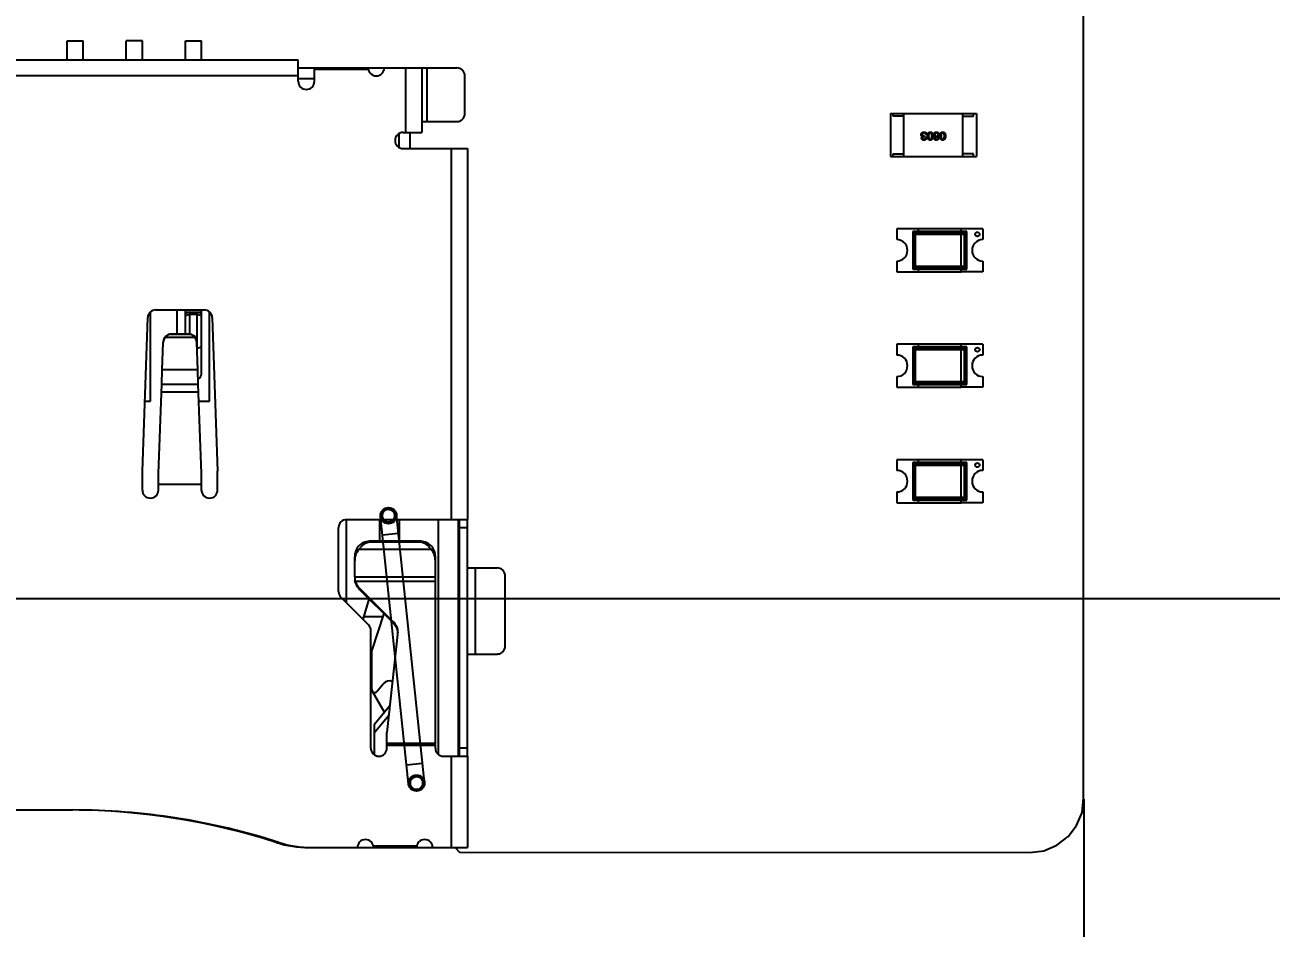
# Model space of a CAD drawing. Header units: inches. Extents: x -36 to 490, y -51 to 98.
# Drawn here: x 419.68 to 442.86, y -13.19 to 3.61 of the extents above; entities that cross this region are included whole.
import ezdxf

# ---------------------------------------------------------------- set-up
doc = ezdxf.new("R2010")
doc.units = ezdxf.units.IN
doc.header["$LTSCALE"] = 1.21
doc.header["$MEASUREMENT"] = 0
doc.header["$PDMODE"] = 3
doc.header["$PDSIZE"] = 0.3125
doc.layers.get('0').update_dxf_attribs({"linetype": 'CONTINUOUS'})
doc.layers.get('Defpoints').update_dxf_attribs({"linetype": 'CONTINUOUS'})
doc.layers.add('DIM', color=3, linetype='CONTINUOUS')
doc.layers.add('IMPORTED13', color=7, linetype='CONTINUOUS')
doc.styles.get("Standard").update_dxf_attribs({"font": 'txt', "width": 0.8})
doc.dimstyles.get("Standard").update_dxf_attribs({"dimtxt": 0.15625, "dimasz": 0.1875, "dimexe": 0.125, "dimexo": 0.0625, "dimgap": 0.09, "dimtad": 0, "dimtih": 1, "dimtoh": 1, "dimzin": 4, "dimdsep": 46, "dimtxsty": 'Standard', "dimblk": '_FILLED', "dimblk1": '_FILLED', "dimblk2": '_FILLED', "dimcen": 0.09, "dimazin": 1, "dimtp": 0.01, "dimtm": 0.01, "dimtfac": 1, "dimtofl": 0, "dimtmove": 0, "dimatfit": 3, "dimldrblk": '_FILLED', "dimfxl": 1, "dimtolj": 1, "dimtzin": 4, "dimarcsym": 0})

# ---------------------------------------------------------------- blocks, each defined once
blk = doc.blocks.new('_FILLED')
at = {"color": 0, "linetype": 'ByBlock'}
blk.add_solid([(0, 0), (-1, 0.1667), (-1, -0.1667)], dxfattribs=at)
blk = doc.blocks.new('*D70')
at = {"layer": 'Defpoints', "color": 0}
for p in [(406.8, 41.989), (406.8, -7.061), (488.634, -7.061)]:
    blk.add_point(p, dxfattribs=at)
at = {"layer": 'DIM', "color": 0, "lineweight": -2}
for p, q in [((406.863, 41.989), (488.759, 41.989)), ((488.634, 39.449), (488.634, 21.387)), ((488.634, -4.521), (488.634, 13.541)), ((406.863, -7.061), (488.759, -7.061))]:
    blk.add_line(p, q, dxfattribs=at)
at = {"layer": 'DIM', "color": 0, "lineweight": -2, "xscale": 2.54, "yscale": 2.54, "zscale": 2.54}
for p, rotation in [((488.634, 41.989), 90), ((488.634, -7.061), 270)]:
    blk.add_blockref('_FILLED', p, dxfattribs=dict(at, rotation=rotation))
at = {"layer": 'DIM', "color": 0, "insert": (488.634, 17.464), "char_height": 2.5, "attachment_point": 5, "rotation": 90, "line_spacing_factor": 2.5}
blk.add_mtext('\\A1;49.05', dxfattribs=at)
blk = doc.blocks.new('*D73')
at = {"layer": 'Defpoints', "color": 0}
for p in [(333.37, -10.726), (439.379, -10.726), (439.379, -49.212)]:
    blk.add_point(p, dxfattribs=at)
at = {"layer": 'DIM', "color": 0, "lineweight": -2}
for p, q in [((333.37, -10.789), (333.37, -49.337)), ((439.379, -10.789), (439.379, -49.337)), ((335.91, -49.212), (382.285, -49.212)), ((436.839, -49.212), (390.465, -49.212))]:
    blk.add_line(p, q, dxfattribs=at)
at = {"layer": 'DIM', "color": 0, "lineweight": -2, "xscale": 2.54, "yscale": 2.54, "zscale": 2.54, "rotation": 180}
blk.add_blockref('_FILLED', (333.37, -49.212), dxfattribs=at)
at = {"layer": 'DIM', "color": 0, "lineweight": -2, "xscale": 2.54, "yscale": 2.54, "zscale": 2.54}
blk.add_blockref('_FILLED', (439.379, -49.212), dxfattribs=at)
at = {"layer": 'DIM', "color": 0, "insert": (386.375, -49.212), "char_height": 2.5, "attachment_point": 5, "line_spacing_factor": 2.5}
blk.add_mtext('\\A1;106.01', dxfattribs=at)

msp = doc.modelspace()

# ---------------------------------------------------------------- linework, layer by layer
at = {"color": 7, "linetype": 'Continuous'}
for p, q in [((439.37, -10.776), (439.38, 54.725)), ((420.464, 3.31), (420.764, 3.31)), ((420.464, 2.957), (420.464, 3.31)), ((420.764, 2.957), (420.764, 3.31)), ((421.864, 3.31), (421.564, 3.31)), ((421.564, 2.957), (421.564, 3.31)), ((421.864, 2.957), (421.864, 3.31)), ((422.664, 3.31), (422.964, 3.31)), ((422.664, 2.957), (422.664, 3.31)), ((422.964, 2.957), (422.964, 3.31)), ((415.364, 2.957), (424.764, 2.957)), ((424.764, 2.557), (424.764, 2.957)), ((424.764, 2.807), (427.714, 2.807)), ((425.064, 2.557), (425.064, 2.807)), ((425.064, 2.782), (426.066, 2.782)), ((426.764, 1.607), (426.764, 2.807)), ((427.064, 2.807), (427.064, 1.607)), ((427.163, 1.807), (427.163, 2.807)), ((424.764, 2.657), (415.364, 2.657)), ((424.764, 2.607), (425.064, 2.607)), ((427.864, 1.957), (427.864, 2.657)), ((435.778, 1.959), (437.378, 1.959)), ((435.778, 1.959), (435.778, 1.159)), ((435.828, 1.909), (435.828, 1.959)), ((436.028, 1.909), (435.828, 1.909)), ((436.028, 1.159), (436.028, 1.959)), ((437.128, 1.159), (437.128, 1.959)), ((437.128, 1.909), (437.328, 1.909)), ((437.328, 1.909), (437.328, 1.959)), ((437.378, 1.959), (437.378, 1.159)), ((427.064, 1.807), (427.714, 1.807)), ((426.644, 1.325), (426.644, 1.59)), ((426.714, 1.607), (427.064, 1.607)), ((426.844, 1.307), (426.844, 1.607)), ((436.377, 1.533), (436.377, 1.534)), ((436.405, 1.613), (436.432, 1.609)), ((436.415, 1.527), (436.405, 1.527)), ((436.406, 1.543), (436.415, 1.543)), ((436.415, 1.543), (436.415, 1.527)), ((436.433, 1.512), (436.451, 1.512)), ((436.454, 1.566), (436.436, 1.566)), ((436.589, 1.503), (436.607, 1.503)), ((436.668, 1.535), (436.667, 1.536)), ((426.714, 1.307), (427.914, 1.307)), ((427.614, -5.593), (427.614, 1.307)), ((427.914, 1.307), (427.914, -5.593)), ((435.828, 1.209), (436.028, 1.209)), ((435.828, 1.159), (435.828, 1.209)), ((437.328, 1.209), (437.128, 1.209)), ((437.328, 1.159), (437.328, 1.209)), ((435.778, 1.159), (437.378, 1.159)), ((437.098, -0.186), (435.898, -0.186)), ((435.898, -0.186), (435.898, -0.386)), ((436.298, -0.186), (436.298, -0.236)), ((437.098, -0.236), (437.098, -0.186)), ((437.198, -0.236), (436.198, -0.236)), ((436.198, -0.236), (436.247, -0.284)), ((436.198, -0.236), (436.198, -0.936)), ((437.17, -0.264), (436.227, -0.264)), ((436.227, -0.264), (436.227, -0.907)), ((436.247, -0.284), (437.15, -0.284)), ((436.247, -0.887), (436.247, -0.284)), ((437.198, -0.236), (437.15, -0.284)), ((437.15, -0.284), (437.15, -0.887)), ((437.17, -0.907), (437.17, -0.264)), ((437.198, -0.936), (437.198, -0.236)), ((435.898, -0.786), (435.898, -0.986)), ((436.198, -0.936), (436.247, -0.887)), ((436.227, -0.907), (437.17, -0.907)), ((437.15, -0.887), (436.247, -0.887)), ((437.15, -0.887), (437.198, -0.936)), ((435.898, -0.986), (437.098, -0.986)), ((436.198, -0.936), (437.198, -0.936)), ((436.298, -0.936), (436.298, -0.986)), ((437.098, -0.986), (437.098, -0.936)), ((421.864, -4.693), (421.964, -1.837)), ((422.014, -3.393), (422.014, -1.733)), ((422.114, -1.693), (423.014, -1.693)), ((422.514, -2.143), (422.514, -1.693)), ((422.664, -2.143), (422.664, -1.693)), ((422.664, -1.737), (422.964, -1.737)), ((422.744, -1.737), (422.664, -1.762)), ((422.664, -1.797), (422.744, -1.771)), ((422.744, -1.737), (422.744, -2.143)), ((422.744, -1.771), (422.884, -1.771)), ((422.964, -1.762), (422.884, -1.737)), ((422.884, -2.413), (422.884, -1.737)), ((422.884, -1.771), (422.964, -1.797)), ((422.964, -2.89), (422.964, -1.693)), ((423.114, -3.393), (423.114, -1.733)), ((423.164, -1.837), (423.264, -4.693)), ((422.233, -2.809), (422.251, -2.298)), ((422.29, -2.203), (422.839, -2.203)), ((422.727, -2.143), (422.402, -2.143)), ((422.402, -2.143), (422.402, -2.15)), ((422.727, -2.15), (422.402, -2.15)), ((422.727, -2.15), (422.727, -2.143)), ((422.895, -2.809), (422.877, -2.298)), ((422.964, -2.387), (422.884, -2.413)), ((437.098, -2.333), (435.898, -2.333)), ((435.898, -2.333), (435.898, -2.533)), ((437.198, -2.383), (436.198, -2.383)), ((436.198, -2.383), (436.247, -2.431)), ((436.198, -2.383), (436.198, -3.083)), ((437.17, -2.411), (436.227, -2.411)), ((436.227, -2.411), (436.227, -3.054)), ((436.247, -2.431), (437.15, -2.431)), ((436.247, -3.034), (436.247, -2.431)), ((436.298, -2.333), (436.298, -2.383)), ((437.098, -2.383), (437.098, -2.333)), ((437.198, -2.383), (437.15, -2.431)), ((437.15, -2.431), (437.15, -3.034)), ((437.17, -3.054), (437.17, -2.411)), ((437.198, -3.083), (437.198, -2.383)), ((422.224, -3.076), (422.233, -2.809)), ((422.895, -2.809), (422.233, -2.809)), ((422.905, -3.076), (422.895, -2.809)), ((435.898, -2.933), (435.898, -3.133)), ((422.164, -4.735), (422.224, -3.076)), ((422.91, -3.225), (422.218, -3.225)), ((422.224, -3.076), (422.905, -3.076)), ((422.964, -4.735), (422.905, -3.076)), ((435.898, -3.133), (437.098, -3.133)), ((436.198, -3.083), (436.247, -3.034)), ((436.198, -3.083), (437.198, -3.083)), ((436.227, -3.054), (437.17, -3.054)), ((437.15, -3.034), (436.247, -3.034)), ((436.298, -3.083), (436.298, -3.133)), ((437.098, -3.133), (437.098, -3.083)), ((437.15, -3.034), (437.198, -3.083)), ((421.91, -3.393), (422.014, -3.393)), ((422.916, -3.393), (423.114, -3.393)), ((437.098, -4.479), (435.898, -4.479)), ((435.898, -4.479), (435.898, -4.679)), ((437.198, -4.529), (436.198, -4.529)), ((436.198, -4.529), (436.247, -4.578)), ((436.198, -4.529), (436.198, -5.229)), ((437.17, -4.558), (436.227, -4.558)), ((436.227, -4.558), (436.227, -5.201)), ((436.247, -4.578), (437.15, -4.578)), ((436.247, -5.181), (436.247, -4.578)), ((436.298, -4.479), (436.298, -4.529)), ((437.098, -4.529), (437.098, -4.479)), ((437.198, -4.529), (437.15, -4.578)), ((437.15, -4.578), (437.15, -5.181)), ((437.17, -5.201), (437.17, -4.558)), ((437.198, -5.229), (437.198, -4.529)), ((421.864, -5.043), (421.864, -4.693)), ((422.164, -5.043), (422.164, -4.735)), ((422.964, -5.043), (422.964, -4.735)), ((423.264, -5.043), (423.264, -4.693)), ((422.164, -4.935), (422.964, -4.935)), ((422.964, -4.943), (422.164, -4.943)), ((435.898, -5.079), (435.898, -5.279)), ((435.898, -5.279), (437.098, -5.279)), ((436.198, -5.229), (436.247, -5.181)), ((436.198, -5.229), (437.198, -5.229)), ((436.227, -5.201), (437.17, -5.201)), ((437.15, -5.181), (436.247, -5.181)), ((436.298, -5.229), (436.298, -5.279)), ((437.098, -5.279), (437.098, -5.229)), ((437.15, -5.181), (437.198, -5.229)), ((425.514, -6.93), (425.514, -5.743)), ((425.664, -5.593), (427.91, -5.593)), ((425.664, -7.143), (425.664, -5.593)), ((426.284, -5.993), (426.284, -5.593)), ((426.644, -5.593), (426.644, -5.993)), ((427.364, -5.593), (427.364, -9.952)), ((427.744, -9.993), (427.744, -5.593)), ((427.764, -9.984), (427.764, -5.601)), ((427.764, -5.743), (427.914, -5.743)), ((427.914, -5.601), (427.91, -5.593)), ((427.914, -9.984), (427.914, -5.601)), ((427.014, -5.993), (426.114, -5.993)), ((426.114, -5.993), (426.114, -6.012)), ((427.014, -6.012), (426.114, -6.012)), ((427.014, -6.012), (427.014, -5.993)), ((427.237, -6.152), (425.892, -6.152)), ((425.814, -6.66), (425.814, -6.286)), ((427.314, -9.843), (427.314, -6.286)), ((425.814, -6.655), (427.314, -6.655)), ((427.927, -6.493), (428.464, -6.493)), ((428.062, -8.093), (428.062, -6.493)), ((428.614, -7.943), (428.614, -6.643)), ((425.828, -6.769), (425.817, -6.723)), ((427.314, -6.747), (425.828, -6.747)), ((425.902, -6.868), (426.526, -7.485)), ((425.902, -6.89), (425.902, -6.868)), ((425.902, -6.89), (426.526, -7.507)), ((426.07, -7.549), (425.558, -7.036)), ((425.973, -7.451), (426.085, -7.071)), ((425.991, -7.393), (426.338, -7.393)), ((426.355, -7.338), (426.134, -8.019)), ((426.526, -7.485), (426.526, -7.507)), ((426.114, -9.843), (426.114, -7.655)), ((426.613, -7.727), (426.414, -9.551)), ((426.134, -8.76), (426.134, -8.019)), ((427.927, -8.093), (428.464, -8.093)), ((426.134, -8.593), (426.114, -8.593)), ((426.141, -8.785), (426.368, -9.178)), ((426.223, -8.792), (426.342, -8.65)), ((426.464, -9.064), (426.174, -9.409)), ((426.448, -9.238), (426.174, -9.565)), ((426.174, -9.409), (426.174, -9.96)), ((427.744, -9.293), (427.764, -9.293)), ((426.414, -9.843), (426.414, -9.551)), ((426.414, -9.748), (427.314, -9.748)), ((427.314, -9.793), (426.414, -9.793)), ((427.914, -9.843), (427.764, -9.843)), ((427.464, -9.993), (427.91, -9.993)), ((427.614, -11.693), (427.614, -9.993)), ((427.763, -9.989), (427.764, -9.984)), ((427.91, -9.993), (427.914, -9.984)), ((427.914, -9.993), (427.914, -11.693)), ((439.345, -11.037), (439.37, -10.776)), ((413.214, -10.993), (420.564, -10.993)), ((439.244, -11.28), (439.345, -11.037)), ((439.084, -11.489), (439.244, -11.28)), ((424.351, -11.596), (424.355, -11.584)), ((438.875, -11.65), (439.084, -11.489)), ((425.015, -11.693), (427.914, -11.693)), ((426.967, -11.663), (426.161, -11.663)), ((427.68, -11.693), (427.764, -11.776)), ((427.764, -11.776), (438.37, -11.785)), ((438.37, -11.785), (438.631, -11.75)), ((438.631, -11.75), (438.875, -11.65))]:
    msp.add_line(p, q, dxfattribs=at)
at = {"color": 6, "linetype": 'Continuous'}
for p, q in [((437.498, -0.186), (437.098, -0.186)), ((437.498, -0.186), (437.498, -0.386)), ((437.098, -0.936), (437.098, -0.236)), ((437.498, -0.786), (437.498, -0.986)), ((437.498, -0.986), (437.098, -0.986)), ((437.498, -2.333), (437.098, -2.333)), ((437.098, -3.083), (437.098, -2.383)), ((437.498, -2.333), (437.498, -2.533)), ((437.498, -2.933), (437.498, -3.133)), ((437.498, -3.133), (437.098, -3.133)), ((437.498, -4.479), (437.098, -4.479)), ((437.098, -5.229), (437.098, -4.529)), ((437.498, -4.479), (437.498, -4.679)), ((437.498, -5.079), (437.498, -5.279)), ((437.498, -5.279), (437.098, -5.279))]:
    msp.add_line(p, q, dxfattribs=at)
at = {"color": 7, "linetype": 'Continuous'}
for centre in [(437.398, -0.286), (437.398, -2.433), (437.398, -4.579)]:
    msp.add_circle(centre, 0.04, dxfattribs=at)
for centre, radius, start, end in [((426.214, 2.807), 0.15, 180, 0), ((424.914, 2.557), 0.15, 180, 0), ((426.714, 1.457), 0.15, 90, 270), ((435.898, -0.586), 0.2, 270, 90), ((422.114, -1.843), 0.15, 90, 177.9941), ((423.014, -1.843), 0.15, 2.0059, 90), ((435.898, -2.733), 0.2, 270, 90), ((435.898, -4.879), 0.2, 270, 90), ((422.014, -5.043), 0.15, 180, 0), ((423.114, -5.043), 0.15, 180, 0), ((425.664, -5.743), 0.15, 90, 180), ((425.664, -6.93), 0.15, 180, 225), ((425.964, -7.655), 0.15, 0, 45), ((426.323, -7.695), 0.291, 353.799, 357.2141), ((426.32, -7.695), 0.294, 357.2123, 359.9236), ((426.184, -8.76), 0.05, 180, 320), ((426.464, -8.753), 0.16, 70.5101, 140), ((426.264, -9.843), 0.15, 180, 0), ((427.464, -9.843), 0.15, 180, 270), ((420.514, -23.493), 12.5, 72.1242, 89.771), ((420.564, -23.493), 12.5, 72.1242, 90), ((426.014, -11.693), 0.15, 0, 180), ((427.114, -11.693), 0.15, 0, 180), ((424.965, -9.693), 2, 252.1242, 270), ((425.015, -9.693), 2, 252.1242, 270)]:
    msp.add_arc(centre, radius, start, end, dxfattribs=at)
at = {"color": 6, "linetype": 'Continuous'}
for centre in [(437.498, -0.586), (437.498, -2.733), (437.498, -4.879)]:
    msp.add_arc(centre, 0.2, 90, 270, dxfattribs=at)
at = {"color": 7, "linetype": 'Continuous'}
for centre, major_axis, ratio, start_param, end_param in [((422.402, -2.292), (0.15, 0), 0.997272, 1.570796, 3.106041), ((422.727, -2.292), (0.15, 0), 0.997272, 0.035551, 1.570796), ((422.864, -2.922), (0.0928, 0.0584), 0.638918, -1.56634, -0.382055)]:
    msp.add_ellipse(centre, major_axis=major_axis, ratio=ratio, start_param=start_param, end_param=end_param, dxfattribs=at)
for points, knots in [([(427.864, 2.657), (427.864, 2.677), (427.856, 2.716), (427.823, 2.766), (427.773, 2.8), (427.734, 2.807), (427.714, 2.807)], [0, 0, 0, 0, 0.250028, 0.500027, 0.750011, 1, 1, 1, 1]), ([(427.714, 1.807), (427.734, 1.807), (427.773, 1.815), (427.823, 1.849), (427.856, 1.899), (427.864, 1.938), (427.864, 1.957)], [0, 0, 0, 0, 0.249993, 0.499977, 0.749976, 1, 1, 1, 1]), ([(436.352, 1.568), (436.352, 1.569), (436.352, 1.573), (436.353, 1.578), (436.354, 1.583), (436.356, 1.587), (436.358, 1.591), (436.361, 1.595), (436.363, 1.598), (436.366, 1.601), (436.37, 1.604), (436.374, 1.606), (436.378, 1.608), (436.383, 1.61), (436.388, 1.611), (436.393, 1.613), (436.399, 1.613), (436.403, 1.613), (436.405, 1.613)], [0, 0, 0, 0, 0.068236, 0.132937, 0.194125, 0.253174, 0.310181, 0.365986, 0.421096, 0.476216, 0.532352, 0.590232, 0.649824, 0.71274, 0.778406, 0.848058, 0.921922, 1, 1, 1, 1]), ([(436.377, 1.534), (436.376, 1.534), (436.374, 1.535), (436.371, 1.536), (436.368, 1.537), (436.366, 1.539), (436.364, 1.54), (436.362, 1.542), (436.36, 1.544), (436.358, 1.546), (436.357, 1.548), (436.355, 1.551), (436.354, 1.553), (436.353, 1.556), (436.353, 1.558), (436.352, 1.561), (436.352, 1.564), (436.352, 1.567), (436.352, 1.568)], [0, 0, 0, 0, 0.069445, 0.136039, 0.200011, 0.261745, 0.322328, 0.381403, 0.438864, 0.496655, 0.554398, 0.612391, 0.672266, 0.733005, 0.79604, 0.861293, 0.928785, 1, 1, 1, 1]), ([(436.359, 1.502), (436.359, 1.504), (436.359, 1.507), (436.359, 1.512), (436.361, 1.517), (436.363, 1.521), (436.365, 1.525), (436.369, 1.528), (436.372, 1.531), (436.375, 1.532), (436.377, 1.533)], [0, 0, 0, 0, 0.143686, 0.277942, 0.40333, 0.521785, 0.638573, 0.755208, 0.874773, 1, 1, 1, 1]), ([(436.404, 1.463), (436.402, 1.464), (436.399, 1.464), (436.394, 1.464), (436.389, 1.465), (436.385, 1.466), (436.381, 1.468), (436.377, 1.47), (436.374, 1.472), (436.371, 1.474), (436.368, 1.476), (436.366, 1.479), (436.364, 1.482), (436.362, 1.486), (436.361, 1.489), (436.36, 1.493), (436.359, 1.498), (436.359, 1.501), (436.359, 1.502)], [0, 0, 0, 0, 0.077845, 0.151584, 0.221397, 0.287366, 0.350104, 0.410398, 0.467998, 0.524388, 0.579979, 0.635152, 0.690917, 0.747936, 0.806661, 0.867861, 0.932479, 1, 1, 1, 1]), ([(436.404, 1.599), (436.403, 1.599), (436.401, 1.598), (436.397, 1.598), (436.394, 1.597), (436.391, 1.596), (436.388, 1.595), (436.386, 1.594), (436.383, 1.592), (436.381, 1.591), (436.379, 1.589), (436.378, 1.587), (436.376, 1.584), (436.375, 1.582), (436.374, 1.579), (436.373, 1.576), (436.373, 1.573), (436.373, 1.571), (436.372, 1.57)], [0, 0, 0, 0, 0.076694, 0.149502, 0.218019, 0.283183, 0.345589, 0.405199, 0.462852, 0.519478, 0.575313, 0.630559, 0.687006, 0.744638, 0.804006, 0.866059, 0.931486, 1, 1, 1, 1]), ([(436.372, 1.57), (436.372, 1.569), (436.373, 1.567), (436.373, 1.564), (436.374, 1.561), (436.374, 1.558), (436.376, 1.556), (436.377, 1.554), (436.379, 1.552), (436.381, 1.55), (436.383, 1.548), (436.386, 1.547), (436.388, 1.546), (436.391, 1.545), (436.395, 1.544), (436.398, 1.543), (436.402, 1.543), (436.405, 1.543), (436.406, 1.543)], [0, 0, 0, 0, 0.066518, 0.129194, 0.188613, 0.245254, 0.300032, 0.353805, 0.407079, 0.461108, 0.516272, 0.574141, 0.634837, 0.699275, 0.767504, 0.840272, 0.917505, 1, 1, 1, 1]), ([(436.405, 1.527), (436.404, 1.527), (436.402, 1.527), (436.399, 1.527), (436.396, 1.526), (436.393, 1.526), (436.391, 1.525), (436.389, 1.524), (436.387, 1.523), (436.385, 1.521), (436.383, 1.52), (436.382, 1.518), (436.38, 1.516), (436.379, 1.514), (436.379, 1.511), (436.378, 1.509), (436.378, 1.506), (436.377, 1.505), (436.377, 1.504)], [0, 0, 0, 0, 0.079415, 0.154091, 0.22508, 0.29186, 0.355026, 0.415127, 0.472418, 0.528511, 0.583551, 0.638361, 0.693547, 0.750023, 0.807857, 0.868401, 0.932259, 1, 1, 1, 1]), ([(436.377, 1.504), (436.377, 1.503), (436.378, 1.501), (436.378, 1.498), (436.379, 1.496), (436.38, 1.494), (436.381, 1.492), (436.382, 1.49), (436.383, 1.488), (436.385, 1.487), (436.387, 1.485), (436.389, 1.484), (436.391, 1.483), (436.393, 1.482), (436.396, 1.482), (436.398, 1.481), (436.401, 1.481), (436.403, 1.481), (436.404, 1.481)], [0, 0, 0, 0, 0.067655, 0.132224, 0.194132, 0.253145, 0.309858, 0.366002, 0.421361, 0.47702, 0.532632, 0.590536, 0.65067, 0.713258, 0.779588, 0.848803, 0.921949, 1, 1, 1, 1]), ([(436.436, 1.566), (436.436, 1.567), (436.435, 1.57), (436.435, 1.574), (436.434, 1.577), (436.433, 1.58), (436.432, 1.583), (436.431, 1.586), (436.429, 1.588), (436.427, 1.591), (436.425, 1.592), (436.423, 1.594), (436.42, 1.596), (436.418, 1.597), (436.415, 1.598), (436.411, 1.598), (436.408, 1.599), (436.406, 1.599), (436.404, 1.599)], [0, 0, 0, 0, 0.07723, 0.149593, 0.217944, 0.282232, 0.34411, 0.402297, 0.458791, 0.513966, 0.568538, 0.623291, 0.679957, 0.737243, 0.798142, 0.86118, 0.928728, 1, 1, 1, 1]), ([(436.451, 1.512), (436.451, 1.51), (436.451, 1.506), (436.45, 1.501), (436.449, 1.496), (436.448, 1.491), (436.446, 1.487), (436.444, 1.483), (436.442, 1.479), (436.439, 1.476), (436.436, 1.473), (436.432, 1.471), (436.428, 1.468), (436.424, 1.467), (436.419, 1.465), (436.414, 1.464), (436.409, 1.464), (436.405, 1.464), (436.404, 1.463)], [0, 0, 0, 0, 0.074804, 0.144899, 0.211458, 0.274554, 0.334363, 0.392059, 0.448123, 0.503024, 0.558154, 0.613471, 0.670844, 0.729926, 0.792003, 0.857405, 0.926768, 1, 1, 1, 1]), ([(436.404, 1.481), (436.406, 1.481), (436.408, 1.481), (436.411, 1.481), (436.414, 1.482), (436.417, 1.483), (436.419, 1.484), (436.422, 1.485), (436.424, 1.487), (436.426, 1.488), (436.427, 1.491), (436.429, 1.493), (436.43, 1.495), (436.431, 1.498), (436.432, 1.501), (436.432, 1.505), (436.433, 1.508), (436.433, 1.511), (436.433, 1.512)], [0, 0, 0, 0, 0.069877, 0.136363, 0.198671, 0.257968, 0.315462, 0.370709, 0.425568, 0.479847, 0.535753, 0.592303, 0.651386, 0.713311, 0.778642, 0.84836, 0.921866, 1, 1, 1, 1]), ([(436.432, 1.609), (436.433, 1.608), (436.435, 1.607), (436.437, 1.606), (436.44, 1.604), (436.442, 1.602), (436.444, 1.6), (436.445, 1.598), (436.447, 1.596), (436.449, 1.593), (436.45, 1.59), (436.451, 1.587), (436.452, 1.584), (436.453, 1.581), (436.453, 1.577), (436.454, 1.574), (436.454, 1.57), (436.454, 1.567), (436.454, 1.566)], [0, 0, 0, 0, 0.056906, 0.113264, 0.168825, 0.223843, 0.279195, 0.335267, 0.392098, 0.450414, 0.51054, 0.572219, 0.636652, 0.703156, 0.773102, 0.845505, 0.921063, 1, 1, 1, 1]), ([(436.469, 1.54), (436.469, 1.543), (436.47, 1.548), (436.47, 1.557), (436.472, 1.564), (436.473, 1.572), (436.475, 1.578), (436.477, 1.584), (436.48, 1.59), (436.483, 1.595), (436.486, 1.599), (436.49, 1.603), (436.494, 1.606), (436.499, 1.609), (436.503, 1.611), (436.509, 1.612), (436.514, 1.613), (436.518, 1.613), (436.52, 1.613)], [0, 0, 0, 0, 0.08769, 0.170218, 0.24749, 0.319818, 0.387758, 0.451391, 0.511445, 0.568185, 0.622681, 0.67526, 0.726746, 0.778428, 0.830764, 0.884397, 0.940866, 1, 1, 1, 1]), ([(436.52, 1.463), (436.518, 1.464), (436.514, 1.464), (436.509, 1.465), (436.504, 1.467), (436.499, 1.469), (436.494, 1.472), (436.49, 1.475), (436.487, 1.479), (436.483, 1.483), (436.48, 1.488), (436.477, 1.494), (436.475, 1.5), (436.473, 1.507), (436.472, 1.514), (436.471, 1.522), (436.47, 1.531), (436.469, 1.537), (436.469, 1.54)], [0, 0, 0, 0, 0.057415, 0.112361, 0.16496, 0.216437, 0.267441, 0.318839, 0.371478, 0.426325, 0.483626, 0.544235, 0.608673, 0.677374, 0.750405, 0.828394, 0.911525, 1, 1, 1, 1]), ([(436.52, 1.599), (436.519, 1.599), (436.516, 1.599), (436.513, 1.598), (436.51, 1.596), (436.506, 1.595), (436.504, 1.593), (436.501, 1.59), (436.499, 1.587), (436.497, 1.584), (436.495, 1.58), (436.493, 1.575), (436.492, 1.57), (436.491, 1.565), (436.49, 1.559), (436.489, 1.553), (436.489, 1.547), (436.489, 1.542), (436.489, 1.54)], [0, 0, 0, 0, 0.050879, 0.099377, 0.146973, 0.193618, 0.240619, 0.289461, 0.34047, 0.395283, 0.453059, 0.515633, 0.582666, 0.655287, 0.732971, 0.815933, 0.905166, 1, 1, 1, 1]), ([(436.489, 1.54), (436.489, 1.537), (436.489, 1.533), (436.489, 1.526), (436.49, 1.52), (436.491, 1.514), (436.492, 1.509), (436.493, 1.504), (436.495, 1.499), (436.497, 1.495), (436.499, 1.492), (436.501, 1.489), (436.504, 1.486), (436.506, 1.484), (436.51, 1.483), (436.513, 1.482), (436.516, 1.481), (436.519, 1.481), (436.52, 1.481)], [0, 0, 0, 0, 0.095719, 0.185854, 0.269738, 0.347952, 0.420315, 0.487894, 0.550245, 0.608186, 0.662454, 0.713283, 0.761375, 0.808209, 0.854301, 0.901312, 0.949396, 1, 1, 1, 1]), ([(436.52, 1.613), (436.522, 1.613), (436.526, 1.613), (436.532, 1.612), (436.537, 1.611), (436.542, 1.609), (436.546, 1.606), (436.55, 1.603), (436.554, 1.599), (436.558, 1.595), (436.561, 1.59), (436.563, 1.584), (436.565, 1.578), (436.567, 1.572), (436.569, 1.564), (436.57, 1.557), (436.571, 1.548), (436.571, 1.543), (436.571, 1.54)], [0, 0, 0, 0, 0.059135, 0.115606, 0.169241, 0.221578, 0.273261, 0.324749, 0.377329, 0.431642, 0.488541, 0.548597, 0.612232, 0.680174, 0.752504, 0.829777, 0.912307, 1, 1, 1, 1]), ([(436.55, 1.54), (436.55, 1.542), (436.55, 1.547), (436.55, 1.553), (436.549, 1.56), (436.549, 1.565), (436.548, 1.571), (436.546, 1.576), (436.545, 1.58), (436.543, 1.584), (436.541, 1.587), (436.539, 1.59), (436.536, 1.593), (436.533, 1.595), (436.531, 1.597), (436.527, 1.598), (436.524, 1.599), (436.521, 1.599), (436.52, 1.599)], [0, 0, 0, 0, 0.096457, 0.187288, 0.27178, 0.350132, 0.423455, 0.491343, 0.554037, 0.612253, 0.666313, 0.717038, 0.764921, 0.811214, 0.856775, 0.902988, 0.950234, 1, 1, 1, 1]), ([(436.52, 1.481), (436.521, 1.481), (436.524, 1.481), (436.527, 1.482), (436.531, 1.483), (436.534, 1.484), (436.536, 1.486), (436.539, 1.489), (436.541, 1.492), (436.543, 1.496), (436.545, 1.499), (436.546, 1.504), (436.548, 1.509), (436.549, 1.514), (436.549, 1.52), (436.55, 1.526), (436.55, 1.533), (436.55, 1.537), (436.55, 1.54)], [0, 0, 0, 0, 0.049764, 0.097007, 0.143217, 0.188577, 0.235116, 0.282997, 0.333719, 0.387776, 0.445989, 0.508679, 0.576563, 0.649481, 0.728235, 0.812722, 0.903548, 1, 1, 1, 1]), ([(436.571, 1.54), (436.571, 1.537), (436.571, 1.531), (436.57, 1.522), (436.569, 1.514), (436.567, 1.507), (436.565, 1.5), (436.563, 1.494), (436.561, 1.488), (436.558, 1.483), (436.554, 1.478), (436.55, 1.475), (436.546, 1.471), (436.542, 1.468), (436.537, 1.466), (436.532, 1.465), (436.526, 1.464), (436.522, 1.464), (436.52, 1.463)], [0, 0, 0, 0, 0.088823, 0.172287, 0.250296, 0.323438, 0.392244, 0.456221, 0.516635, 0.573871, 0.628, 0.680335, 0.731489, 0.782557, 0.834044, 0.886738, 0.942089, 1, 1, 1, 1]), ([(436.586, 1.564), (436.586, 1.566), (436.586, 1.57), (436.587, 1.575), (436.588, 1.579), (436.59, 1.584), (436.592, 1.589), (436.594, 1.593), (436.597, 1.597), (436.599, 1.6), (436.601, 1.601)], [0, 0, 0, 0, 0.12904, 0.253809, 0.377066, 0.499122, 0.621469, 0.744665, 0.870607, 1, 1, 1, 1]), ([(436.633, 1.518), (436.631, 1.518), (436.627, 1.518), (436.622, 1.519), (436.617, 1.52), (436.613, 1.522), (436.609, 1.523), (436.605, 1.526), (436.601, 1.528), (436.598, 1.531), (436.596, 1.534), (436.593, 1.537), (436.591, 1.541), (436.589, 1.545), (436.588, 1.549), (436.587, 1.554), (436.586, 1.559), (436.586, 1.563), (436.586, 1.564)], [0, 0, 0, 0, 0.074228, 0.144548, 0.211288, 0.274576, 0.335162, 0.393915, 0.450599, 0.506657, 0.562409, 0.618617, 0.676096, 0.735061, 0.79654, 0.860906, 0.928473, 1, 1, 1, 1]), ([(436.633, 1.463), (436.631, 1.464), (436.628, 1.464), (436.623, 1.465), (436.619, 1.466), (436.615, 1.467), (436.612, 1.468), (436.608, 1.47), (436.605, 1.472), (436.602, 1.474), (436.599, 1.477), (436.597, 1.48), (436.595, 1.483), (436.593, 1.487), (436.592, 1.49), (436.591, 1.494), (436.59, 1.498), (436.589, 1.501), (436.589, 1.503)], [0, 0, 0, 0, 0.073784, 0.144317, 0.211047, 0.274818, 0.336501, 0.395724, 0.453465, 0.510016, 0.566585, 0.622844, 0.680328, 0.739335, 0.800408, 0.863904, 0.93053, 1, 1, 1, 1]), ([(436.601, 1.601), (436.602, 1.602), (436.604, 1.604), (436.607, 1.607), (436.611, 1.609), (436.615, 1.611), (436.62, 1.612), (436.626, 1.613), (436.631, 1.614), (436.635, 1.614), (436.638, 1.613)], [0, 0, 0, 0, 0.105033, 0.21147, 0.321511, 0.438526, 0.563605, 0.698055, 0.843218, 1, 1, 1, 1]), ([(436.634, 1.599), (436.633, 1.599), (436.631, 1.598), (436.628, 1.598), (436.625, 1.597), (436.622, 1.596), (436.62, 1.595), (436.618, 1.593), (436.615, 1.592), (436.614, 1.59), (436.612, 1.587), (436.61, 1.585), (436.609, 1.582), (436.608, 1.579), (436.607, 1.576), (436.606, 1.573), (436.606, 1.569), (436.606, 1.566), (436.606, 1.565)], [0, 0, 0, 0, 0.066682, 0.130303, 0.190802, 0.248749, 0.30534, 0.361219, 0.415721, 0.471765, 0.528279, 0.586428, 0.64659, 0.710143, 0.776461, 0.846692, 0.921137, 1, 1, 1, 1]), ([(436.606, 1.565), (436.606, 1.564), (436.606, 1.562), (436.606, 1.558), (436.607, 1.555), (436.608, 1.552), (436.609, 1.549), (436.61, 1.547), (436.612, 1.544), (436.614, 1.542), (436.616, 1.54), (436.618, 1.539), (436.62, 1.537), (436.623, 1.536), (436.626, 1.535), (436.629, 1.535), (436.632, 1.534), (436.634, 1.534), (436.635, 1.534)], [0, 0, 0, 0, 0.076288, 0.14871, 0.216387, 0.281386, 0.342528, 0.402111, 0.4591, 0.514852, 0.569974, 0.625644, 0.682226, 0.740156, 0.800362, 0.863471, 0.930116, 1, 1, 1, 1]), ([(436.607, 1.503), (436.608, 1.501), (436.608, 1.498), (436.61, 1.493), (436.613, 1.489), (436.616, 1.486), (436.619, 1.484), (436.623, 1.482), (436.628, 1.481), (436.631, 1.481), (436.633, 1.481)], [0, 0, 0, 0, 0.1439, 0.274233, 0.394478, 0.509388, 0.621911, 0.738504, 0.863414, 1, 1, 1, 1]), ([(436.687, 1.543), (436.687, 1.54), (436.686, 1.534), (436.686, 1.525), (436.684, 1.517), (436.683, 1.509), (436.681, 1.502), (436.679, 1.495), (436.676, 1.489), (436.673, 1.484), (436.669, 1.479), (436.665, 1.475), (436.661, 1.472), (436.656, 1.469), (436.651, 1.467), (436.645, 1.465), (436.639, 1.464), (436.635, 1.464), (436.633, 1.463)], [0, 0, 0, 0, 0.087517, 0.169686, 0.246944, 0.319347, 0.387088, 0.450961, 0.511075, 0.567974, 0.622351, 0.675039, 0.726853, 0.778688, 0.83093, 0.884738, 0.941043, 1, 1, 1, 1]), ([(436.667, 1.536), (436.666, 1.534), (436.665, 1.531), (436.661, 1.528), (436.658, 1.525), (436.654, 1.522), (436.649, 1.52), (436.644, 1.519), (436.638, 1.518), (436.635, 1.518), (436.633, 1.518)], [0, 0, 0, 0, 0.122276, 0.239997, 0.35611, 0.473903, 0.59404, 0.720428, 0.855383, 1, 1, 1, 1]), ([(436.633, 1.481), (436.634, 1.481), (436.636, 1.481), (436.64, 1.482), (436.644, 1.483), (436.647, 1.485), (436.65, 1.487), (436.653, 1.489), (436.655, 1.492), (436.658, 1.495), (436.66, 1.499), (436.661, 1.503), (436.663, 1.507), (436.665, 1.512), (436.666, 1.517), (436.667, 1.523), (436.667, 1.529), (436.668, 1.533), (436.668, 1.535)], [0, 0, 0, 0, 0.054741, 0.107075, 0.158339, 0.208382, 0.258772, 0.310045, 0.362765, 0.417822, 0.475982, 0.537466, 0.602901, 0.673037, 0.747247, 0.826291, 0.910782, 1, 1, 1, 1]), ([(436.665, 1.566), (436.665, 1.567), (436.665, 1.57), (436.665, 1.573), (436.664, 1.577), (436.663, 1.58), (436.662, 1.583), (436.66, 1.586), (436.659, 1.588), (436.657, 1.59), (436.655, 1.592), (436.653, 1.594), (436.65, 1.595), (436.647, 1.596), (436.644, 1.597), (436.641, 1.598), (436.638, 1.599), (436.635, 1.599), (436.634, 1.599)], [0, 0, 0, 0, 0.076467, 0.148148, 0.216496, 0.280559, 0.342274, 0.401168, 0.458322, 0.514073, 0.569257, 0.62465, 0.68124, 0.739113, 0.799947, 0.862804, 0.929597, 1, 1, 1, 1]), ([(436.635, 1.534), (436.636, 1.534), (436.639, 1.534), (436.642, 1.535), (436.645, 1.535), (436.648, 1.536), (436.65, 1.537), (436.653, 1.539), (436.655, 1.54), (436.657, 1.542), (436.659, 1.544), (436.66, 1.547), (436.662, 1.549), (436.663, 1.552), (436.664, 1.555), (436.665, 1.559), (436.665, 1.562), (436.665, 1.565), (436.665, 1.566)], [0, 0, 0, 0, 0.070453, 0.136523, 0.199866, 0.260392, 0.318446, 0.374657, 0.430182, 0.485556, 0.541071, 0.598396, 0.657208, 0.718642, 0.783247, 0.851631, 0.923928, 1, 1, 1, 1]), ([(436.638, 1.613), (436.64, 1.613), (436.644, 1.613), (436.649, 1.612), (436.655, 1.61), (436.66, 1.608), (436.665, 1.606), (436.669, 1.602), (436.673, 1.598), (436.675, 1.595), (436.676, 1.594)], [0, 0, 0, 0, 0.137449, 0.267856, 0.393219, 0.514735, 0.63397, 0.753734, 0.874967, 1, 1, 1, 1]), ([(436.676, 1.594), (436.677, 1.592), (436.679, 1.589), (436.681, 1.584), (436.683, 1.578), (436.684, 1.572), (436.685, 1.565), (436.686, 1.558), (436.687, 1.551), (436.687, 1.546), (436.687, 1.543)], [0, 0, 0, 0, 0.101889, 0.209155, 0.322694, 0.442863, 0.569758, 0.70479, 0.848502, 1, 1, 1, 1]), ([(436.702, 1.54), (436.703, 1.543), (436.703, 1.548), (436.704, 1.557), (436.705, 1.564), (436.706, 1.572), (436.708, 1.578), (436.71, 1.584), (436.713, 1.59), (436.716, 1.595), (436.719, 1.599), (436.723, 1.603), (436.727, 1.606), (436.732, 1.609), (436.737, 1.611), (436.742, 1.612), (436.747, 1.613), (436.751, 1.613), (436.753, 1.613)], [0, 0, 0, 0, 0.08769, 0.170218, 0.24749, 0.319818, 0.387758, 0.451391, 0.511445, 0.568185, 0.622681, 0.67526, 0.726746, 0.778428, 0.830764, 0.884397, 0.940866, 1, 1, 1, 1]), ([(436.753, 1.463), (436.751, 1.464), (436.748, 1.464), (436.742, 1.465), (436.737, 1.467), (436.732, 1.469), (436.727, 1.472), (436.723, 1.475), (436.72, 1.479), (436.716, 1.483), (436.713, 1.488), (436.711, 1.494), (436.708, 1.5), (436.706, 1.507), (436.705, 1.514), (436.704, 1.522), (436.703, 1.531), (436.703, 1.537), (436.702, 1.54)], [0, 0, 0, 0, 0.057415, 0.112361, 0.16496, 0.216437, 0.267441, 0.318839, 0.371478, 0.426325, 0.483626, 0.544235, 0.608673, 0.677374, 0.750405, 0.828394, 0.911525, 1, 1, 1, 1]), ([(436.753, 1.599), (436.752, 1.599), (436.75, 1.599), (436.746, 1.598), (436.743, 1.596), (436.74, 1.595), (436.737, 1.593), (436.734, 1.59), (436.732, 1.587), (436.73, 1.584), (436.728, 1.58), (436.726, 1.575), (436.725, 1.57), (436.724, 1.565), (436.723, 1.559), (436.723, 1.553), (436.722, 1.547), (436.722, 1.542), (436.722, 1.54)], [0, 0, 0, 0, 0.050879, 0.099377, 0.146973, 0.193618, 0.240619, 0.289461, 0.34047, 0.395283, 0.453059, 0.515633, 0.582666, 0.655287, 0.732971, 0.815933, 0.905166, 1, 1, 1, 1]), ([(436.722, 1.54), (436.722, 1.537), (436.722, 1.533), (436.723, 1.526), (436.723, 1.52), (436.724, 1.514), (436.725, 1.509), (436.726, 1.504), (436.728, 1.499), (436.73, 1.495), (436.732, 1.492), (436.734, 1.489), (436.737, 1.486), (436.74, 1.484), (436.743, 1.483), (436.746, 1.482), (436.75, 1.481), (436.752, 1.481), (436.753, 1.481)], [0, 0, 0, 0, 0.095719, 0.185854, 0.269738, 0.347952, 0.420315, 0.487894, 0.550245, 0.608186, 0.662454, 0.713283, 0.761375, 0.808209, 0.854301, 0.901312, 0.949396, 1, 1, 1, 1]), ([(436.753, 1.613), (436.755, 1.613), (436.759, 1.613), (436.765, 1.612), (436.77, 1.611), (436.775, 1.609), (436.779, 1.606), (436.784, 1.603), (436.787, 1.599), (436.791, 1.595), (436.794, 1.59), (436.796, 1.584), (436.799, 1.578), (436.8, 1.572), (436.802, 1.564), (436.803, 1.557), (436.804, 1.548), (436.804, 1.543), (436.804, 1.54)], [0, 0, 0, 0, 0.059135, 0.115606, 0.169241, 0.221578, 0.273261, 0.324749, 0.377329, 0.431642, 0.488541, 0.548597, 0.612232, 0.680174, 0.752504, 0.829777, 0.912307, 1, 1, 1, 1]), ([(436.784, 1.54), (436.784, 1.542), (436.784, 1.547), (436.783, 1.553), (436.783, 1.56), (436.782, 1.565), (436.781, 1.571), (436.779, 1.576), (436.778, 1.58), (436.776, 1.584), (436.774, 1.587), (436.772, 1.59), (436.769, 1.593), (436.767, 1.595), (436.764, 1.597), (436.76, 1.598), (436.757, 1.599), (436.755, 1.599), (436.753, 1.599)], [0, 0, 0, 0, 0.096457, 0.187288, 0.27178, 0.350132, 0.423455, 0.491343, 0.554037, 0.612253, 0.666313, 0.717038, 0.764921, 0.811214, 0.856775, 0.902988, 0.950234, 1, 1, 1, 1]), ([(436.753, 1.481), (436.755, 1.481), (436.757, 1.481), (436.76, 1.482), (436.764, 1.483), (436.767, 1.484), (436.769, 1.486), (436.772, 1.489), (436.774, 1.492), (436.776, 1.496), (436.778, 1.499), (436.779, 1.504), (436.781, 1.509), (436.782, 1.514), (436.783, 1.52), (436.783, 1.526), (436.784, 1.533), (436.784, 1.537), (436.784, 1.54)], [0, 0, 0, 0, 0.049764, 0.097007, 0.143217, 0.188577, 0.235116, 0.282997, 0.333719, 0.387776, 0.445989, 0.508679, 0.576563, 0.649481, 0.728235, 0.812722, 0.903548, 1, 1, 1, 1]), ([(436.804, 1.54), (436.804, 1.537), (436.804, 1.531), (436.803, 1.522), (436.802, 1.514), (436.8, 1.507), (436.799, 1.5), (436.796, 1.494), (436.794, 1.488), (436.791, 1.483), (436.787, 1.478), (436.784, 1.475), (436.779, 1.471), (436.775, 1.468), (436.77, 1.466), (436.765, 1.465), (436.759, 1.464), (436.755, 1.464), (436.753, 1.463)], [0, 0, 0, 0, 0.088823, 0.172287, 0.250296, 0.323438, 0.392244, 0.456221, 0.516635, 0.573871, 0.628, 0.680335, 0.731489, 0.782557, 0.834044, 0.886738, 0.942089, 1, 1, 1, 1]), ([(422.29, -2.203), (422.278, -2.216), (422.259, -2.246), (422.252, -2.281), (422.251, -2.298)], [0, 0, 0, 0, 0.500158, 1, 1, 1, 1]), ([(422.402, -2.15), (422.379, -2.15), (422.336, -2.16), (422.303, -2.188), (422.29, -2.203)], [0, 0, 0, 0, 0.525171, 1, 1, 1, 1]), ([(422.839, -2.203), (422.826, -2.188), (422.792, -2.16), (422.749, -2.15), (422.727, -2.15)], [0, 0, 0, 0, 0.474839, 1, 1, 1, 1]), ([(422.877, -2.298), (422.877, -2.281), (422.869, -2.246), (422.851, -2.216), (422.839, -2.203)], [0, 0, 0, 0, 0.499841, 1, 1, 1, 1]), ([(427.764, -5.601), (427.764, -5.599), (427.763, -5.594), (427.758, -5.593), (427.756, -5.593)], [0, 0, 0, 0, 0.499989, 1, 1, 1, 1]), ([(426.114, -5.993), (426.075, -5.993), (425.996, -6.006), (425.894, -6.069), (425.828, -6.168), (425.814, -6.247), (425.814, -6.286)], [0, 0, 0, 0, 0.253711, 0.502013, 0.748604, 1, 1, 1, 1]), ([(426.114, -6.012), (426.091, -6.012), (426.044, -6.02), (425.982, -6.052), (425.931, -6.098), (425.904, -6.134), (425.892, -6.152)], [0, 0, 0, 0, 0.255632, 0.507852, 0.755794, 1, 1, 1, 1]), ([(427.314, -6.286), (427.314, -6.247), (427.301, -6.168), (427.234, -6.069), (427.133, -6.006), (427.054, -5.993), (427.014, -5.993)], [0, 0, 0, 0, 0.251396, 0.497989, 0.746291, 1, 1, 1, 1]), ([(427.237, -6.152), (427.225, -6.134), (427.198, -6.098), (427.146, -6.052), (427.084, -6.02), (427.038, -6.012), (427.014, -6.012)], [0, 0, 0, 0, 0.244206, 0.492148, 0.744368, 1, 1, 1, 1]), ([(425.892, -6.152), (425.866, -6.18), (425.826, -6.247), (425.814, -6.323), (425.814, -6.361)], [0, 0, 0, 0, 0.49498, 1, 1, 1, 1]), ([(427.314, -6.361), (427.314, -6.323), (427.302, -6.247), (427.263, -6.18), (427.237, -6.152)], [0, 0, 0, 0, 0.505024, 1, 1, 1, 1]), ([(425.814, -6.66), (425.814, -6.667), (425.815, -6.697), (425.821, -6.726), (425.828, -6.747)], [0, 0, 0, 0, 0.240538, 1, 1, 1, 1]), ([(428.614, -6.643), (428.614, -6.623), (428.606, -6.584), (428.573, -6.534), (428.523, -6.5), (428.484, -6.493), (428.464, -6.493)], [0, 0, 0, 0, 0.250028, 0.500027, 0.750011, 1, 1, 1, 1]), ([(425.828, -6.747), (425.835, -6.77), (425.855, -6.814), (425.885, -6.851), (425.902, -6.868)], [0, 0, 0, 0, 0.499423, 1, 1, 1, 1]), ([(425.828, -6.769), (425.835, -6.792), (425.855, -6.836), (425.885, -6.873), (425.902, -6.89)], [0, 0, 0, 0, 0.499423, 1, 1, 1, 1]), ([(426.526, -7.485), (426.554, -7.513), (426.599, -7.579), (426.614, -7.657), (426.614, -7.696)], [0, 0, 0, 0, 0.500643, 1, 1, 1, 1]), ([(426.526, -7.507), (426.551, -7.532), (426.593, -7.591), (426.611, -7.661), (426.613, -7.696)], [0, 0, 0, 0, 0.500639, 1, 1, 1, 1]), ([(428.464, -8.093), (428.484, -8.093), (428.523, -8.085), (428.573, -8.051), (428.606, -8.001), (428.614, -7.962), (428.614, -7.943)], [0, 0, 0, 0, 0.249993, 0.499977, 0.749976, 1, 1, 1, 1])]:
    msp.add_open_spline(points, degree=3, knots=knots, dxfattribs=at)
at = {"layer": 'IMPORTED13', "color": 6, "linetype": 'Continuous'}
for p, q in [((426.815, -10.508), (426.292, -5.536)), ((427.113, -10.477), (426.591, -5.504)), ((426.627, -5.852), (426.329, -5.884)), ((427.077, -10.129), (426.779, -10.16))]:
    msp.add_line(p, q, dxfattribs=at)
at = {"layer": 'IMPORTED13', "color": 7, "linetype": 'Continuous'}
for p, q in [((426.429, -5.401), (426.422, -5.402)), ((426.454, -5.639), (426.461, -5.638))]:
    msp.add_line(p, q, dxfattribs=at)
at = {"layer": 'IMPORTED13', "color": 6, "linetype": 'Continuous'}
for centre in [(426.442, -5.52), (426.964, -10.493)]:
    msp.add_circle(centre, 0.15, dxfattribs=at)
at = {"layer": 'IMPORTED13', "color": 7, "linetype": 'Continuous'}
for centre in [(426.442, -5.52), (426.964, -10.493)]:
    msp.add_circle(centre, 0.12, dxfattribs=at)
for centre, start, end in [((426.964, -10.491), 95.8737, 100.3793), ((426.965, -10.494), 275.8737, 280.3793)]:
    msp.add_arc(centre, 0.119, start, end, dxfattribs=at)
for points, knots in [([(426.422, -5.402), (426.408, -5.404), (426.381, -5.413), (426.348, -5.441), (426.327, -5.478), (426.322, -5.506), (426.322, -5.52)], [0, 0, 0, 0, 0.24866, 0.499881, 0.751141, 1, 1, 1, 1]), ([(426.322, -5.52), (426.322, -5.533), (426.326, -5.56), (426.346, -5.596), (426.376, -5.623), (426.414, -5.639), (426.441, -5.641), (426.454, -5.639)], [0, 0, 0, 0, 0.198883, 0.399774, 0.600434, 0.801321, 1, 1, 1, 1]), ([(426.425, -5.401), (426.424, -5.401), (426.43, -5.401), (426.426, -5.401), (426.425, -5.401)], [0, 0, 0, 0, 0.492195, 1, 1, 1, 1]), ([(426.562, -5.52), (426.562, -5.507), (426.557, -5.48), (426.538, -5.444), (426.507, -5.417), (426.469, -5.401), (426.442, -5.399), (426.429, -5.401)], [0, 0, 0, 0, 0.198883, 0.399774, 0.600434, 0.801321, 1, 1, 1, 1]), ([(426.461, -5.638), (426.475, -5.636), (426.502, -5.627), (426.535, -5.599), (426.557, -5.562), (426.562, -5.534), (426.562, -5.52)], [0, 0, 0, 0, 0.24866, 0.499881, 0.751141, 1, 1, 1, 1]), ([(426.458, -5.639), (426.459, -5.639), (426.454, -5.639), (426.458, -5.639), (426.458, -5.639)], [0, 0, 0, 0, 0.492195, 1, 1, 1, 1]), ([(426.943, -10.374), (426.928, -10.377), (426.9, -10.388), (426.867, -10.418), (426.846, -10.459), (426.842, -10.504), (426.854, -10.547), (426.882, -10.583), (426.92, -10.607), (426.95, -10.612), (426.964, -10.613)], [0, 0, 0, 0, 0.124085, 0.249574, 0.374873, 0.50021, 0.625548, 0.750847, 0.876305, 1, 1, 1, 1]), ([(426.986, -10.611), (427, -10.608), (427.029, -10.597), (427.062, -10.567), (427.082, -10.526), (427.087, -10.481), (427.074, -10.438), (427.047, -10.402), (427.008, -10.378), (426.979, -10.373), (426.964, -10.373)], [0, 0, 0, 0, 0.124085, 0.249574, 0.374873, 0.50021, 0.625548, 0.750847, 0.876305, 1, 1, 1, 1])]:
    msp.add_open_spline(points, degree=3, knots=knots, dxfattribs=at)

# ---------------------------------------------------------------- dimensions: what is measured, and where the dimension line sits
at = {"layer": 'DIM'}
dim = msp.add_linear_dim(base=(488.634, -7.061), p1=(406.8, 41.989), p2=(406.8, -7.061), angle=90, dimstyle='Standard', override={"dimtxt": 2.5, "dimasz": 2.54, "dimtih": 0, "dimtoh": 0, "dimzin": 0, "dimcen": 0.198, "dimadec": 0, "dimazin": 0, "dimtp": 0, "dimtm": 0, "dimtdec": 4, "dimtzin": 0}, dxfattribs=at)
dim.commit()
dim.dimension.update_dxf_attribs({"geometry": '*D70', "text_midpoint": (488.634, 17.464)})
dim = msp.add_linear_dim(base=(439.379, -49.212), p1=(333.37, -10.726), p2=(439.379, -10.726), dimstyle='Standard', override={"dimtxt": 2.5, "dimasz": 2.54, "dimtih": 0, "dimtoh": 0, "dimzin": 0, "dimcen": 0.198, "dimadec": 0, "dimazin": 0, "dimtp": 0, "dimtm": 0, "dimtdec": 4, "dimtzin": 0}, dxfattribs=at)
dim.commit()
dim.dimension.update_dxf_attribs({"geometry": '*D73', "text_midpoint": (386.375, -49.212)})

doc.saveas('drawing.dxf')
